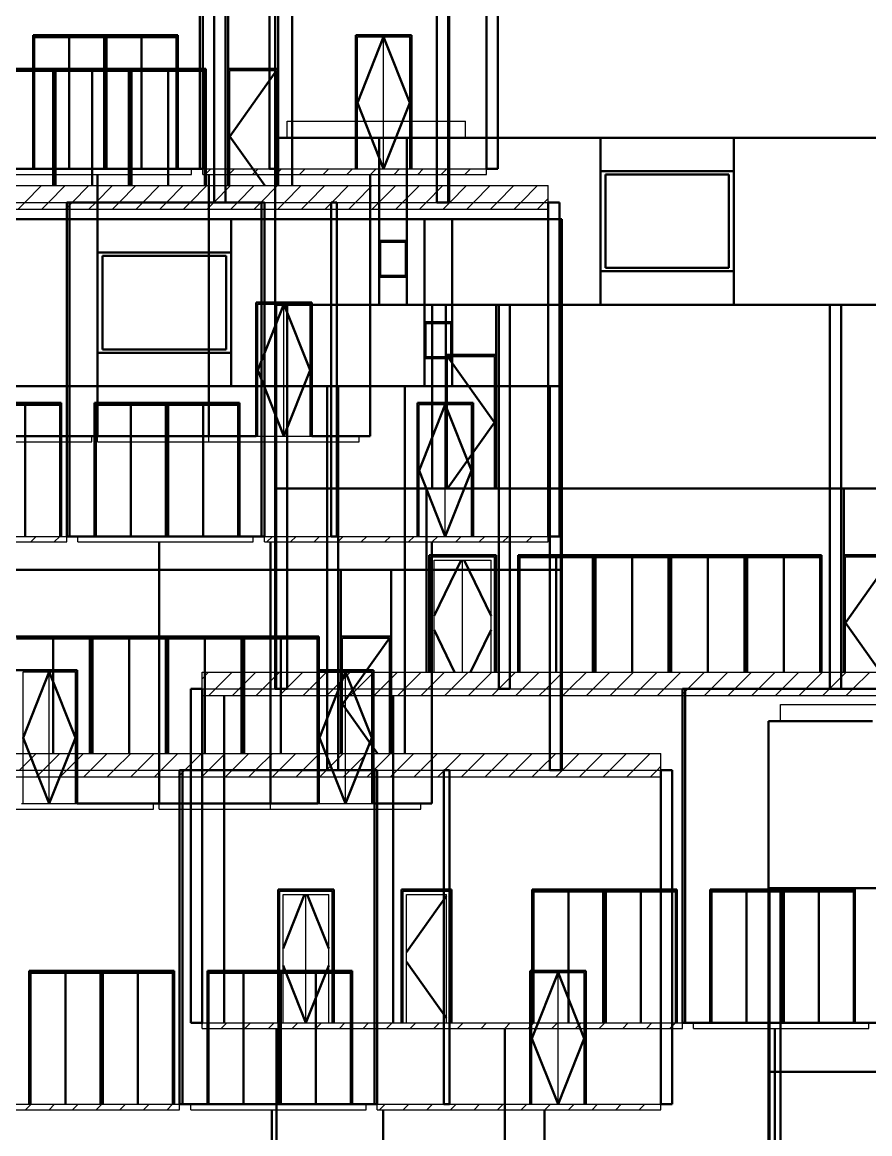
# Model space of a CAD drawing. Header units: millimetres. Extents: x 5622 to 129432, y -41588 to 30554.
# Drawn here: x 72773 to 88003, y -4486 to 15478 of the extents above; entities that cross this region are included whole.
import ezdxf

# ---------------------------------------------------------------- set-up
doc = ezdxf.new("R2010")
doc.units = ezdxf.units.MM
doc.header["$LTSCALE"] = 0.5
doc.layers.add('AE-Door', color=61, linetype='Continuous', lineweight=25)
for name, color, linetype in [('AE-ELEV-3', 154, 'Continuous'), ('AE-ELEV-4', 129, 'Continuous'), ('DOOR', 41, 'Continuous')]:
    doc.layers.add(name, color=color, linetype=linetype)

msp = doc.modelspace()

# ---------------------------------------------------------------- linework, layer by layer
at = {"layer": 'AE-Door', "color": 251, "linetype": 'Continuous', "lineweight": 25}
for p, q in [((78797, 12843), (78797, 15213)), ((78797, 15213), (79737, 15213)), ((79737, 12843), (79737, 15213)), ((76505, 12543), (76505, 14613)), ((76505, 14613), (77345, 14613)), ((77345, 12543), (77345, 14613)), ((77006, 8043), (77006, 10413)), ((77006, 10413), (77946, 10413)), ((77946, 8043), (77946, 10413)), ((80417, 7104), (80417, 9474)), ((80417, 9474), (81257, 9474)), ((81257, 7104), (81257, 9474)), ((79905, 6243), (79905, 8613)), ((79905, 8613), (80845, 8613)), ((80845, 6243), (80845, 8613)), ((76976, 8043), (77006, 8043)), ((77946, 8043), (77976, 8043)), ((87567, 3804), (87567, 5874)), ((87567, 5874), (88407, 5874)), ((78531, 2343), (78531, 4413)), ((78531, 4413), (79371, 4413)), ((79371, 2343), (79371, 4413)), ((72788, 1443), (72788, 3813)), ((72788, 3813), (73728, 3813)), ((73728, 1443), (73728, 3813)), ((78113, 1443), (78113, 3813)), ((78113, 3813), (79053, 3813)), ((79053, 1443), (79053, 3813)), ((72758, 1443), (72788, 1443)), ((73728, 1443), (73758, 1443)), ((78083, 1443), (78113, 1443)), ((79053, 1443), (79083, 1443)), ((81931, -3957), (81931, -1587)), ((81931, -1587), (82871, -1587)), ((82871, -3957), (82871, -1587))]:
    msp.add_line(p, q, dxfattribs=at)
at = {"layer": 'AE-Door', "color": 41, "linetype": 'Continuous', "lineweight": 25}
for p, q in [((78797, 12843), (78797, 15213)), ((78797, 15213), (79267, 15213)), ((79267, 12843), (79267, 15213)), ((79267, 12843), (79267, 15213)), ((79267, 15213), (79737, 15213)), ((79737, 12843), (79737, 15213)), ((76505, 12543), (76505, 14613)), ((76505, 14613), (77345, 14613)), ((77345, 12543), (77345, 14613)), ((77006, 8043), (77006, 10413)), ((77006, 10413), (77476, 10413)), ((77476, 8043), (77476, 10413)), ((77476, 8043), (77476, 10413)), ((77476, 10413), (77946, 10413)), ((77946, 8043), (77946, 10413)), ((80417, 7104), (80417, 9474)), ((80417, 9474), (81257, 9474)), ((81257, 7104), (81257, 9474)), ((79905, 6243), (79905, 8613)), ((79905, 8613), (80375, 8613)), ((80375, 6243), (80375, 8613)), ((80375, 6243), (80375, 8613)), ((80375, 8613), (80845, 8613)), ((80845, 6243), (80845, 8613)), ((77006, 8043), (77476, 8043)), ((77476, 8043), (77946, 8043)), ((80687, 3804), (80687, 5814)), ((80687, 3804), (80687, 5814)), ((87567, 3804), (87567, 5874)), ((87567, 5874), (88407, 5874)), ((78531, 2343), (78531, 4413)), ((78531, 4413), (79371, 4413)), ((79371, 2343), (79371, 4413)), ((72788, 1443), (72788, 3813)), ((72788, 3813), (73258, 3813)), ((73258, 1443), (73258, 3813)), ((73258, 1443), (73258, 3813)), ((73258, 3813), (73728, 3813)), ((73728, 1443), (73728, 3813)), ((78113, 1443), (78113, 3813)), ((78113, 3813), (78583, 3813)), ((78583, 1443), (78583, 3813)), ((78583, 1443), (78583, 3813)), ((78583, 3813), (79053, 3813)), ((79053, 1443), (79053, 3813)), ((72788, 1443), (73258, 1443)), ((73258, 1443), (73728, 1443)), ((78113, 1443), (78583, 1443)), ((78583, 1443), (79053, 1443)), ((77872, -2496), (77872, -186)), ((77872, -2496), (77872, -186)), ((81931, -3957), (81931, -1587)), ((81931, -1587), (82401, -1587)), ((82401, -3957), (82401, -1587)), ((82401, -3957), (82401, -1587)), ((82401, -1587), (82871, -1587)), ((82871, -3957), (82871, -1587))]:
    msp.add_line(p, q, dxfattribs=at)
at = {"layer": 'AE-Door', "color": 250, "linetype": 'Continuous', "lineweight": 25}
for p, q in [((77615, 12543), (77615, 14613)), ((77615, 14613), (77625, 14613)), ((80117, 3804), (80117, 5874)), ((80117, 5874), (81257, 5874)), ((80177, 3804), (80177, 5814)), ((80177, 5814), (81197, 5814)), ((81197, 3804), (81197, 5814)), ((81257, 3804), (81257, 5874)), ((79641, 2343), (79641, 4413)), ((79641, 4413), (79651, 4413)), ((77402, -2496), (77402, -126)), ((77402, -126), (78342, -126)), ((77462, -2496), (77462, -186)), ((77462, -186), (78282, -186)), ((78282, -2496), (78282, -186)), ((78342, -2496), (78342, -126)), ((79617, -2496), (79617, -126)), ((79617, -126), (80457, -126)), ((79677, -2496), (79677, -186)), ((79677, -186), (80397, -186)), ((80397, -2496), (80397, -186)), ((80457, -2496), (80457, -126))]:
    msp.add_line(p, q, dxfattribs=at)
at = {"layer": 'AE-ELEV-3', "color": 154, "linetype": 'Continuous', "lineweight": 50}
for p, q in [((75967, 12843), (75967, 18843)), ((76017, 12843), (76017, 18843)), ((77217, 12843), (77217, 18843)), ((77317, 12843), (77317, 18843)), ((81117, 12843), (81117, 18843)), ((81317, 12843), (81317, 18843)), ((76225, 12243), (76225, 15843)), ((76425, 12243), (76425, 15843)), ((76475, 12543), (76475, 15843)), ((77375, 12543), (77375, 15843)), ((77625, 12543), (77625, 15843)), ((80225, 12243), (80225, 15843)), ((80425, 12243), (80425, 15843)), ((80425, 12243), (80425, 15843)), ((80445, 12243), (80445, 15843)), ((72967, 12843), (72967, 15243)), ((72967, 15243), (75567, 15243)), ((75567, 12843), (75567, 15243)), ((78767, 12843), (78767, 15243)), ((78767, 15243), (79767, 15243)), ((79767, 12843), (79767, 15243)), ((70625, 14643), (76075, 14643)), ((76075, 12543), (76075, 14643)), ((76475, 14643), (77375, 14643)), ((77317, 10404), (77317, 13404)), ((77317, 13404), (79187, 13404)), ((79187, 10404), (79187, 13404)), ((79187, 13404), (79687, 13404)), ((79687, 10404), (79687, 13404)), ((79687, 13404), (83162, 13404)), ((83162, 10404), (83162, 13404)), ((83162, 13404), (85562, 13404)), ((85562, 10404), (85562, 13404)), ((85562, 13404), (89037, 13404)), ((72517, 12843), (72967, 12843)), ((75567, 12843), (75967, 12843)), ((75967, 12843), (76017, 12843)), ((77217, 12843), (77317, 12843)), ((81117, 12843), (81317, 12843)), ((83162, 12804), (85562, 12804)), ((74126, 8043), (74126, 12743)), ((74126, 8043), (74126, 12743)), ((76126, 8043), (76126, 12743)), ((79026, 8043), (79026, 12743)), ((73575, 6243), (73575, 12243)), ((73575, 12243), (73625, 12243)), ((73625, 6243), (73625, 12243)), ((73625, 12243), (77075, 12243)), ((76225, 12243), (76425, 12243)), ((77075, 6243), (77075, 12243)), ((77075, 12243), (77125, 12243)), ((77125, 6243), (77125, 12243)), ((78325, 6243), (78325, 12243)), ((78325, 12243), (78425, 12243)), ((78425, 6243), (78425, 12243)), ((80225, 12243), (80425, 12243)), ((80425, 12243), (80445, 12243)), ((82225, 6243), (82225, 12243)), ((82225, 12243), (82425, 12243)), ((82425, 6243), (82425, 12243)), ((70651, 11943), (74126, 11943)), ((74126, 8943), (74126, 11943)), ((74126, 11943), (76526, 11943)), ((76526, 8943), (76526, 11943)), ((76526, 11943), (80001, 11943)), ((80001, 8943), (80001, 11943)), ((80001, 11943), (80501, 11943)), ((80501, 8943), (80501, 11943)), ((80501, 11943), (82471, 11943)), ((82471, 8943), (82471, 11943)), ((79187, 11554), (79687, 11554)), ((74126, 11343), (76526, 11343)), ((83162, 11004), (85562, 11004)), ((79187, 10904), (79687, 10904)), ((76976, 8043), (76976, 10443)), ((76976, 10443), (77976, 10443)), ((77317, 7104), (77317, 10404)), ((77317, 10404), (77337, 10404)), ((77337, 7104), (77337, 10404)), ((77337, 7104), (77337, 10404)), ((77337, 10404), (77537, 10404)), ((77537, 7104), (77537, 10404)), ((77537, 10404), (80137, 10404)), ((77976, 8043), (77976, 10443)), ((80137, 7104), (80137, 10404)), ((80137, 10404), (81337, 10404)), ((80387, 7104), (80387, 10404)), ((81287, 7104), (81287, 10404)), ((81337, 7104), (81337, 10404)), ((81337, 10404), (81537, 10404)), ((81537, 7104), (81537, 10404)), ((81537, 10404), (83162, 10404)), ((83162, 10404), (85562, 10404)), ((83162, 10404), (85562, 10404)), ((85562, 10404), (87287, 10404)), ((87287, 7104), (87287, 10404)), ((87287, 10404), (87487, 10404)), ((87487, 7104), (87487, 10404)), ((87487, 10404), (88687, 10404)), ((80001, 10093), (80501, 10093)), ((74126, 9543), (76526, 9543)), ((80001, 9443), (80501, 9443)), ((80387, 9504), (81287, 9504)), ((72501, 8943), (74126, 8943)), ((74126, 8943), (76526, 8943)), ((74126, 8943), (76526, 8943)), ((76526, 8943), (78251, 8943)), ((78251, 5643), (78251, 8943)), ((78251, 8943), (78451, 8943)), ((78451, 5643), (78451, 8943)), ((78451, 8943), (79651, 8943)), ((79651, 5643), (79651, 8943)), ((79651, 8943), (82251, 8943)), ((82251, 5643), (82251, 8943)), ((82251, 8943), (82451, 8943)), ((82451, 5643), (82451, 8943)), ((82451, 5643), (82451, 8943)), ((82451, 8943), (82471, 8943)), ((82471, 5643), (82471, 8943)), ((70875, 8643), (73475, 8643)), ((73475, 6243), (73475, 8643)), ((74075, 6243), (74075, 8643)), ((74075, 8643), (76675, 8643)), ((76675, 6243), (76675, 8643)), ((79875, 6243), (79875, 8643)), ((79875, 8643), (80875, 8643)), ((80875, 6243), (80875, 8643)), ((72651, 8043), (74126, 8043)), ((74126, 8043), (76126, 8043)), ((76126, 8043), (76976, 8043)), ((77976, 8043), (79026, 8043)), ((77317, 3504), (77317, 7104)), ((77317, 7104), (77337, 7104)), ((77317, 7104), (77337, 7104)), ((77337, 3504), (77337, 7104)), ((77337, 3504), (77337, 7104)), ((77337, 7104), (77537, 7104)), ((77337, 7104), (77537, 7104)), ((77537, 3504), (77537, 7104)), ((77537, 7104), (80137, 7104)), ((80037, 3804), (80037, 7104)), ((80137, 7104), (81337, 7104)), ((81337, 3504), (81337, 7104)), ((81337, 7104), (81537, 7104)), ((81337, 7104), (81537, 7104)), ((81537, 3504), (81537, 7104)), ((81537, 7104), (87287, 7104)), ((87287, 3504), (87287, 7104)), ((87287, 7104), (87487, 7104)), ((87287, 7104), (87487, 7104)), ((87487, 3504), (87487, 7104)), ((87487, 7104), (87537, 7104)), ((87537, 3804), (87537, 7104)), ((87537, 7104), (88437, 7104)), ((73575, 6243), (73625, 6243)), ((73625, 6243), (74075, 6243)), ((76675, 6243), (77075, 6243)), ((77075, 6243), (77125, 6243)), ((78325, 6243), (78425, 6243)), ((82225, 6243), (82425, 6243)), ((75233, 1443), (75233, 6143)), ((75233, 1443), (75233, 6143)), ((77233, 1443), (77233, 6143)), ((80133, 1443), (80133, 6143)), ((80087, 3804), (80087, 5904)), ((80087, 5904), (81287, 5904)), ((81287, 3804), (81287, 5904)), ((81687, 3804), (81687, 5904)), ((81687, 5904), (87137, 5904)), ((87137, 3804), (87137, 5904)), ((87537, 5904), (88437, 5904)), ((72501, 5643), (78251, 5643)), ((78251, 2043), (78251, 5643)), ((78251, 5643), (78451, 5643)), ((78251, 5643), (78451, 5643)), ((78451, 2043), (78451, 5643)), ((78451, 5643), (78501, 5643)), ((78501, 2343), (78501, 5643)), ((78501, 5643), (79401, 5643)), ((79401, 2343), (79401, 5643)), ((79401, 5643), (79651, 5643)), ((79651, 2343), (79651, 5643)), ((79651, 5643), (82251, 5643)), ((82251, 2043), (82251, 5643)), ((82251, 5643), (82451, 5643)), ((82251, 5643), (82451, 5643)), ((82451, 2043), (82451, 5643)), ((82451, 2043), (82451, 5643)), ((82451, 5643), (82471, 5643)), ((82451, 5643), (82471, 5643)), ((82471, 2043), (82471, 5643)), ((72651, 4443), (78101, 4443)), ((78101, 2343), (78101, 4443)), ((78501, 4443), (79401, 4443)), ((71758, 3843), (73758, 3843)), ((73758, 1443), (73758, 3843)), ((78083, 1443), (78083, 3843)), ((78083, 3843), (79083, 3843)), ((79083, 1443), (79083, 3843)), ((75803, -2496), (75803, 3504)), ((75803, 3504), (76004, 3504)), ((76004, -2496), (76004, 3504)), ((77317, 3504), (77337, 3504)), ((77337, 3504), (77537, 3504)), ((81337, 3504), (81537, 3504)), ((84637, -2496), (84637, 3504)), ((84637, 3504), (84687, 3504)), ((84687, -2496), (84687, 3504)), ((84687, 3504), (88137, 3504)), ((87287, 3504), (87487, 3504)), ((76399, -2496), (76399, 3384)), ((79437, -2496), (79437, 3384)), ((79437, -2496), (79437, 3384)), ((86181, -75), (86181, 2925)), ((86181, 2925), (88051, 2925)), ((75601, -3957), (75601, 2043)), ((75601, 2043), (75651, 2043)), ((75651, -3957), (75651, 2043)), ((75651, 2043), (79101, 2043)), ((78251, 2043), (78451, 2043)), ((79101, -3957), (79101, 2043)), ((79101, 2043), (79151, 2043)), ((79151, -3957), (79151, 2043)), ((80351, -3957), (80351, 2043)), ((80351, 2043), (80451, 2043)), ((80451, -3957), (80451, 2043)), ((82251, 2043), (82451, 2043)), ((82451, 2043), (82471, 2043)), ((84251, -3957), (84251, 2043)), ((84251, 2043), (84451, 2043)), ((84451, -3957), (84451, 2043)), ((73758, 1443), (75233, 1443)), ((75233, 1443), (77233, 1443)), ((77233, 1443), (78083, 1443)), ((79083, 1443), (80133, 1443)), ((77372, -2496), (77372, -96)), ((77372, -96), (78372, -96)), ((78372, -2496), (78372, -96)), ((79587, -2496), (79587, -96)), ((79587, -96), (80487, -96)), ((80487, -2496), (80487, -96)), ((81937, -2496), (81937, -96)), ((81937, -96), (84537, -96)), ((84537, -2496), (84537, -96)), ((85137, -2496), (85137, -96)), ((85137, -96), (87737, -96)), ((86181, -3375), (86181, -75)), ((86181, -75), (86201, -75)), ((86201, -3375), (86201, -75)), ((86201, -3375), (86201, -75)), ((86201, -75), (86401, -75)), ((86401, -3375), (86401, -75)), ((86401, -75), (89001, -75)), ((87737, -2496), (87737, -96)), ((72901, -3957), (72901, -1557)), ((72901, -1557), (75501, -1557)), ((75501, -3957), (75501, -1557)), ((76101, -3957), (76101, -1557)), ((76101, -1557), (78701, -1557)), ((78701, -3957), (78701, -1557)), ((81901, -3957), (81901, -1557)), ((81901, -1557), (82901, -1557)), ((82901, -3957), (82901, -1557)), ((75803, -2496), (76004, -2496)), ((76004, -2496), (76004, -2496)), ((84637, -2496), (84687, -2496)), ((84687, -2496), (85137, -2496)), ((87737, -2496), (88137, -2496)), ((77345, -7296), (77345, -2596)), ((81445, -7296), (81445, -2596)), ((81445, -7296), (81445, -2596)), ((86295, -7296), (86295, -2596)), ((86295, -7296), (86295, -2596)), ((86181, -6975), (86181, -3375)), ((86181, -3375), (86201, -3375)), ((86181, -3375), (86201, -3375)), ((86201, -6975), (86201, -3375)), ((86201, -6975), (86201, -3375)), ((86201, -3375), (86401, -3375)), ((86201, -3375), (86401, -3375)), ((86401, -6975), (86401, -3375)), ((86401, -3375), (89001, -3375)), ((75601, -3957), (75651, -3957)), ((75651, -3957), (76101, -3957)), ((78701, -3957), (79101, -3957)), ((79101, -3957), (79151, -3957)), ((80351, -3957), (80451, -3957)), ((84251, -3957), (84451, -3957)), ((77259, -8757), (77259, -4057)), ((77259, -8757), (77259, -4057)), ((79259, -8757), (79259, -4057)), ((82159, -8757), (82159, -4057))]:
    msp.add_line(p, q, dxfattribs=at)
at = {"layer": 'AE-ELEV-4', "color": 129, "linetype": 'Continuous', "lineweight": 50}
for p, q in [((72989, 12843), (72989, 15207)), ((72989, 15207), (75546, 15207)), ((73617, 12843), (73617, 15207)), ((74246, 12843), (74246, 15207)), ((74267, 12843), (74267, 15207)), ((74289, 12843), (74289, 15207)), ((74917, 12843), (74917, 15207)), ((75546, 12843), (75546, 15207)), ((78797, 14028), (79267, 15213)), ((79737, 14028), (79267, 15213)), ((70648, 14607), (73327, 14607)), ((73327, 12543), (73327, 14607)), ((73350, 12543), (73350, 14643)), ((73350, 12543), (73350, 14643)), ((73350, 12543), (73350, 14643)), ((73350, 12543), (73350, 14643)), ((73373, 12543), (73373, 14607)), ((73373, 14607), (76052, 14607)), ((74031, 12543), (74031, 14607)), ((74690, 12543), (74690, 14607)), ((74712, 12543), (74712, 14607)), ((74735, 12543), (74735, 14607)), ((75394, 12543), (75394, 14607)), ((76052, 12543), (76052, 14607)), ((76505, 13428), (77345, 14613)), ((79267, 12843), (78797, 14028)), ((79267, 12843), (79737, 14028)), ((77132, 12543), (76505, 13428)), ((72967, 12843), (75567, 12843)), ((83252, 11064), (83252, 12744)), ((83252, 12744), (85472, 12744)), ((85472, 11064), (85472, 12744)), ((79206, 10926), (79206, 11532)), ((79206, 11532), (79668, 11532)), ((79668, 10926), (79668, 11532)), ((74216, 9603), (74216, 11283)), ((74216, 11283), (76436, 11283)), ((76436, 9603), (76436, 11283)), ((83252, 11064), (85472, 11064)), ((79206, 10926), (79668, 10926)), ((77006, 9228), (77476, 10413)), ((77946, 9228), (77476, 10413)), ((80019, 9465), (80019, 10071)), ((80019, 10071), (80482, 10071)), ((80482, 9465), (80482, 10071)), ((74216, 9603), (76436, 9603)), ((80019, 9465), (80482, 9465)), ((81257, 8289), (80417, 9474)), ((77476, 8043), (77006, 9228)), ((77476, 8043), (77946, 9228)), ((70897, 8607), (73453, 8607)), ((72825, 6243), (72825, 8607)), ((73453, 6243), (73453, 8607)), ((74097, 6243), (74097, 8607)), ((74097, 8607), (76653, 8607)), ((74725, 6243), (74725, 8607)), ((75353, 6243), (75353, 8607)), ((75375, 6243), (75375, 8607)), ((75397, 6243), (75397, 8607)), ((76025, 6243), (76025, 8607)), ((76653, 6243), (76653, 8607)), ((79905, 7428), (80375, 8613)), ((80845, 7428), (80375, 8613)), ((80417, 7104), (81257, 8289)), ((80375, 6243), (79905, 7428)), ((80375, 6243), (80845, 7428)), ((74075, 6243), (76675, 6243)), ((80177, 4814), (80658, 5814)), ((81197, 4814), (80716, 5814)), ((81710, 3804), (81710, 5868)), ((81710, 5868), (84389, 5868)), ((82368, 3804), (82368, 5868)), ((83027, 3804), (83027, 5868)), ((83049, 3804), (83049, 5868)), ((83072, 3804), (83072, 5868)), ((83731, 3804), (83731, 5868)), ((84389, 3804), (84389, 5868)), ((84412, 3804), (84412, 5904)), ((84412, 3804), (84412, 5904)), ((84412, 3804), (84412, 5904)), ((84412, 3804), (84412, 5904)), ((84435, 3804), (84435, 5868)), ((84435, 5868), (87114, 5868)), ((85093, 3804), (85093, 5868)), ((85752, 3804), (85752, 5868)), ((85774, 3804), (85774, 5868)), ((85797, 3804), (85797, 5868)), ((86456, 3804), (86456, 5868)), ((87114, 3804), (87114, 5868)), ((87567, 4689), (88407, 5874)), ((88194, 3804), (87567, 4689)), ((72673, 4407), (75353, 4407)), ((73332, 2343), (73332, 4407)), ((73991, 2343), (73991, 4407)), ((74013, 2343), (74013, 4407)), ((74036, 2343), (74036, 4407)), ((74694, 2343), (74694, 4407)), ((75353, 2343), (75353, 4407)), ((75376, 2343), (75376, 4443)), ((75376, 2343), (75376, 4443)), ((75376, 2343), (75376, 4443)), ((75376, 2343), (75376, 4443)), ((75398, 2343), (75398, 4407)), ((75398, 4407), (78078, 4407)), ((76057, 2343), (76057, 4407)), ((76716, 2343), (76716, 4407)), ((76738, 2343), (76738, 4407)), ((76761, 2343), (76761, 4407)), ((77419, 2343), (77419, 4407)), ((78078, 2343), (78078, 4407)), ((78531, 3228), (79371, 4413)), ((80543, 3804), (80177, 4564)), ((80831, 3804), (81197, 4564)), ((72788, 2628), (73258, 3813)), ((73728, 2628), (73258, 3813)), ((78113, 2628), (78583, 3813)), ((79053, 2628), (78583, 3813)), ((79158, 2343), (78531, 3228)), ((73258, 1443), (72788, 2628)), ((73258, 1443), (73728, 2628)), ((78583, 1443), (78113, 2628)), ((78583, 1443), (79053, 2628)), ((77462, -1160), (77848, -186)), ((78282, -1160), (77896, -186)), ((81959, -2496), (81959, -132)), ((81959, -132), (84515, -132)), ((82587, -2496), (82587, -132)), ((83215, -2496), (83215, -132)), ((83237, -2496), (83237, -132)), ((83259, -2496), (83259, -132)), ((83887, -2496), (83887, -132)), ((84515, -2496), (84515, -132)), ((85159, -2496), (85159, -132)), ((85159, -132), (87715, -132)), ((85787, -2496), (85787, -132)), ((86415, -2496), (86415, -132)), ((86437, -2496), (86437, -132)), ((86459, -2496), (86459, -132)), ((87087, -2496), (87087, -132)), ((87715, -2496), (87715, -132)), ((79677, -1226), (80397, -211)), ((80397, -2411), (79677, -1396)), ((72922, -3957), (72922, -1593)), ((72922, -1593), (75479, -1593)), ((73551, -3957), (73551, -1593)), ((74179, -3957), (74179, -1593)), ((74201, -3957), (74201, -1593)), ((74222, -3957), (74222, -1593)), ((74851, -3957), (74851, -1593)), ((75479, -3957), (75479, -1593)), ((76122, -3957), (76122, -1593)), ((76122, -1593), (78679, -1593)), ((76751, -3957), (76751, -1593)), ((77379, -3957), (77379, -1593)), ((77401, -3957), (77401, -1593)), ((77422, -3957), (77422, -1593)), ((77872, -2496), (77462, -1462)), ((77872, -2496), (78282, -1462)), ((78051, -3957), (78051, -1593)), ((78679, -3957), (78679, -1593)), ((81931, -2772), (82401, -1587)), ((82871, -2772), (82401, -1587)), ((85137, -2496), (87737, -2496)), ((82401, -3957), (81931, -2772)), ((82401, -3957), (82871, -2772)), ((76101, -3957), (78701, -3957))]:
    msp.add_line(p, q, dxfattribs=at)
at = {"layer": 'DOOR', "color": 41, "linetype": 'Continuous', "lineweight": -3}
for p, q in [((77537, 13404), (77537, 13704)), ((77537, 13704), (80737, 13704)), ((80737, 13404), (80737, 13704)), ((75817, 12743), (75817, 12843)), ((75817, 12743), (75817, 12843)), ((76017, 12743), (76017, 12843)), ((76017, 12843), (81117, 12843)), ((76061, 12743), (76161, 12843)), ((76486, 12743), (76586, 12843)), ((76910, 12743), (77010, 12843)), ((77334, 12743), (77434, 12843)), ((77758, 12743), (77858, 12843)), ((78183, 12743), (78283, 12843)), ((78607, 12743), (78707, 12843)), ((79031, 12743), (79131, 12843)), ((79455, 12743), (79555, 12843)), ((79880, 12743), (79980, 12843)), ((80304, 12743), (80404, 12843)), ((80728, 12743), (80828, 12843)), ((81117, 12743), (81117, 12843)), ((72667, 12743), (75817, 12743)), ((72667, 12743), (75817, 12743)), ((76017, 12743), (81117, 12743)), ((64942, 12543), (82225, 12543)), ((72820, 12243), (73120, 12543)), ((73245, 12243), (73545, 12543)), ((73669, 12243), (73969, 12543)), ((74093, 12243), (74393, 12543)), ((74517, 12243), (74817, 12543)), ((74942, 12243), (75242, 12543)), ((75366, 12243), (75666, 12543)), ((75790, 12243), (76090, 12543)), ((76215, 12243), (76515, 12543)), ((76639, 12243), (76939, 12543)), ((77063, 12243), (77363, 12543)), ((77487, 12243), (77787, 12543)), ((77912, 12243), (78212, 12543)), ((78336, 12243), (78636, 12543)), ((78760, 12243), (79060, 12543)), ((79184, 12243), (79484, 12543)), ((79609, 12243), (79909, 12543)), ((80033, 12243), (80333, 12543)), ((80457, 12243), (80757, 12543)), ((80881, 12243), (81181, 12543)), ((81306, 12243), (81606, 12543)), ((81730, 12243), (82030, 12543)), ((82225, 12243), (82225, 12543)), ((64942, 12243), (82225, 12243)), ((64942, 12243), (82225, 12243)), ((72700, 12123), (72820, 12243)), ((73125, 12123), (73245, 12243)), ((73549, 12123), (73669, 12243)), ((73973, 12123), (74093, 12243)), ((74397, 12123), (74517, 12243)), ((74822, 12123), (74942, 12243)), ((75246, 12123), (75366, 12243)), ((75670, 12123), (75790, 12243)), ((76095, 12123), (76215, 12243)), ((76519, 12123), (76639, 12243)), ((76943, 12123), (77063, 12243)), ((77367, 12123), (77487, 12243)), ((77792, 12123), (77912, 12243)), ((78216, 12123), (78336, 12243)), ((78640, 12123), (78760, 12243)), ((79064, 12123), (79184, 12243)), ((79489, 12123), (79609, 12243)), ((79913, 12123), (80033, 12243)), ((80337, 12123), (80457, 12243)), ((80761, 12123), (80881, 12243)), ((81186, 12123), (81306, 12243)), ((81610, 12123), (81730, 12243)), ((82034, 12123), (82154, 12243)), ((82154, 12243), (82225, 12314)), ((82225, 12123), (82225, 12243)), ((64942, 12123), (82225, 12123)), ((74026, 7943), (74026, 8043)), ((74126, 7943), (74126, 8043)), ((76126, 7943), (76126, 8043)), ((78826, 7943), (78826, 8043)), ((69176, 7943), (74026, 7943)), ((74126, 7943), (76126, 7943)), ((76126, 7943), (78826, 7943)), ((64942, 6243), (73575, 6243)), ((72926, 6143), (73026, 6243)), ((73350, 6143), (73450, 6243)), ((73575, 6143), (73575, 6243)), ((73775, 6143), (73775, 6243)), ((73775, 6143), (73775, 6243)), ((76925, 6143), (76925, 6243)), ((76925, 6143), (76925, 6243)), ((77125, 6143), (77125, 6243)), ((77125, 6243), (82225, 6243)), ((77169, 6143), (77269, 6243)), ((77593, 6143), (77693, 6243)), ((78017, 6143), (78117, 6243)), ((78442, 6143), (78542, 6243)), ((78866, 6143), (78966, 6243)), ((79290, 6143), (79390, 6243)), ((79714, 6143), (79814, 6243)), ((80139, 6143), (80239, 6243)), ((80563, 6143), (80663, 6243)), ((80987, 6143), (81087, 6243)), ((81412, 6143), (81512, 6243)), ((81836, 6143), (81936, 6243)), ((82225, 6143), (82225, 6243)), ((64942, 6143), (73575, 6143)), ((73775, 6143), (76925, 6143)), ((73775, 6143), (76925, 6143)), ((77125, 6143), (82225, 6143)), ((76004, 3686), (76121, 3804)), ((76004, 3504), (76004, 3804)), ((76004, 3804), (93287, 3804)), ((76246, 3504), (76546, 3804)), ((76670, 3504), (76970, 3804)), ((77094, 3504), (77394, 3804)), ((77518, 3504), (77818, 3804)), ((77943, 3504), (78243, 3804)), ((78367, 3504), (78667, 3804)), ((78791, 3504), (79091, 3804)), ((79216, 3504), (79516, 3804)), ((79640, 3504), (79940, 3804)), ((80064, 3504), (80364, 3804)), ((80488, 3504), (80788, 3804)), ((80913, 3504), (81213, 3804)), ((81337, 3504), (81637, 3804)), ((81761, 3504), (82061, 3804)), ((82185, 3504), (82485, 3804)), ((82610, 3504), (82910, 3804)), ((83034, 3504), (83334, 3804)), ((83458, 3504), (83758, 3804)), ((83882, 3504), (84182, 3804)), ((84307, 3504), (84607, 3804)), ((84731, 3504), (85031, 3804)), ((85155, 3504), (85455, 3804)), ((85579, 3504), (85879, 3804)), ((86004, 3504), (86304, 3804)), ((86428, 3504), (86728, 3804)), ((86852, 3504), (87152, 3804)), ((87277, 3504), (87577, 3804)), ((87701, 3504), (88001, 3804)), ((76004, 3384), (76004, 3504)), ((76004, 3504), (93287, 3504)), ((76004, 3504), (93287, 3504)), ((76126, 3384), (76246, 3504)), ((76550, 3384), (76670, 3504)), ((76974, 3384), (77094, 3504)), ((77398, 3384), (77518, 3504)), ((77823, 3384), (77943, 3504)), ((78247, 3384), (78367, 3504)), ((78671, 3384), (78791, 3504)), ((79096, 3384), (79216, 3504)), ((79520, 3384), (79640, 3504)), ((79944, 3384), (80064, 3504)), ((80368, 3384), (80488, 3504)), ((80793, 3384), (80913, 3504)), ((81217, 3384), (81337, 3504)), ((81641, 3384), (81761, 3504)), ((82065, 3384), (82185, 3504)), ((82490, 3384), (82610, 3504)), ((82914, 3384), (83034, 3504)), ((83338, 3384), (83458, 3504)), ((83762, 3384), (83882, 3504)), ((84187, 3384), (84307, 3504)), ((84611, 3384), (84731, 3504)), ((85035, 3384), (85155, 3504)), ((85459, 3384), (85579, 3504)), ((85884, 3384), (86004, 3504)), ((86308, 3384), (86428, 3504)), ((86732, 3384), (86852, 3504)), ((87157, 3384), (87277, 3504)), ((87581, 3384), (87701, 3504)), ((76004, 3384), (93287, 3384)), ((86401, 2925), (86401, 3225)), ((86401, 3225), (89601, 3225)), ((66968, 2343), (84251, 2343)), ((72725, 2043), (73025, 2343)), ((73149, 2043), (73449, 2343)), ((73574, 2043), (73874, 2343)), ((73998, 2043), (74298, 2343)), ((74422, 2043), (74722, 2343)), ((74846, 2043), (75146, 2343)), ((75271, 2043), (75571, 2343)), ((75695, 2043), (75995, 2343)), ((76119, 2043), (76419, 2343)), ((76543, 2043), (76843, 2343)), ((76968, 2043), (77268, 2343)), ((77392, 2043), (77692, 2343)), ((77816, 2043), (78116, 2343)), ((78240, 2043), (78540, 2343)), ((78665, 2043), (78965, 2343)), ((79089, 2043), (79389, 2343)), ((79513, 2043), (79813, 2343)), ((79937, 2043), (80237, 2343)), ((80362, 2043), (80662, 2343)), ((80786, 2043), (81086, 2343)), ((81210, 2043), (81510, 2343)), ((81635, 2043), (81935, 2343)), ((82059, 2043), (82359, 2343)), ((82483, 2043), (82783, 2343)), ((82907, 2043), (83207, 2343)), ((83332, 2043), (83632, 2343)), ((83756, 2043), (84056, 2343)), ((84251, 2043), (84251, 2343)), ((66968, 2043), (84251, 2043)), ((66968, 2043), (84251, 2043)), ((73029, 1923), (73149, 2043)), ((73454, 1923), (73574, 2043)), ((73878, 1923), (73998, 2043)), ((74302, 1923), (74422, 2043)), ((74726, 1923), (74846, 2043)), ((75151, 1923), (75271, 2043)), ((75575, 1923), (75695, 2043)), ((75999, 1923), (76119, 2043)), ((76423, 1923), (76543, 2043)), ((76848, 1923), (76968, 2043)), ((77272, 1923), (77392, 2043)), ((77696, 1923), (77816, 2043)), ((78120, 1923), (78240, 2043)), ((78545, 1923), (78665, 2043)), ((78969, 1923), (79089, 2043)), ((79393, 1923), (79513, 2043)), ((79817, 1923), (79937, 2043)), ((80242, 1923), (80362, 2043)), ((80666, 1923), (80786, 2043)), ((81090, 1923), (81210, 2043)), ((81515, 1923), (81635, 2043)), ((81939, 1923), (82059, 2043)), ((82363, 1923), (82483, 2043)), ((82787, 1923), (82907, 2043)), ((83212, 1923), (83332, 2043)), ((83636, 1923), (83756, 2043)), ((84060, 1923), (84180, 2043)), ((84180, 2043), (84251, 2114)), ((84251, 1923), (84251, 2043)), ((66968, 1923), (84251, 1923)), ((75133, 1343), (75133, 1443)), ((75233, 1343), (75233, 1443)), ((77233, 1343), (77233, 1443)), ((79933, 1343), (79933, 1443)), ((70283, 1343), (75133, 1343)), ((75233, 1343), (77233, 1343)), ((77233, 1343), (79933, 1343)), ((76004, -2520), (76027, -2496)), ((76004, -2596), (76004, -2496)), ((76004, -2496), (84637, -2496)), ((76351, -2596), (76451, -2496)), ((76776, -2596), (76876, -2496)), ((77200, -2596), (77300, -2496)), ((77624, -2596), (77724, -2496)), ((78049, -2596), (78149, -2496)), ((78473, -2596), (78573, -2496)), ((78897, -2596), (78997, -2496)), ((79321, -2596), (79421, -2496)), ((79746, -2596), (79846, -2496)), ((80170, -2596), (80270, -2496)), ((80594, -2596), (80694, -2496)), ((81018, -2596), (81118, -2496)), ((81443, -2596), (81543, -2496)), ((81867, -2596), (81967, -2496)), ((82291, -2596), (82391, -2496)), ((82715, -2596), (82815, -2496)), ((83140, -2596), (83240, -2496)), ((83564, -2596), (83664, -2496)), ((83988, -2596), (84088, -2496)), ((84412, -2596), (84512, -2496)), ((84637, -2596), (84637, -2496)), ((84837, -2596), (84837, -2496)), ((84837, -2596), (84837, -2496)), ((87987, -2596), (87987, -2496)), ((87987, -2596), (87987, -2496)), ((76004, -2596), (84637, -2596)), ((84837, -2596), (87987, -2596)), ((84837, -2596), (87987, -2596)), ((66968, -3957), (75601, -3957)), ((72831, -4057), (72931, -3957)), ((73255, -4057), (73355, -3957)), ((73679, -4057), (73779, -3957)), ((74104, -4057), (74204, -3957)), ((74528, -4057), (74628, -3957)), ((74952, -4057), (75052, -3957)), ((75376, -4057), (75476, -3957)), ((75601, -4057), (75601, -3957)), ((75801, -4057), (75801, -3957)), ((75801, -4057), (75801, -3957)), ((78951, -4057), (78951, -3957)), ((78951, -4057), (78951, -3957)), ((79151, -4057), (79151, -3957)), ((79151, -3957), (84251, -3957)), ((79195, -4057), (79295, -3957)), ((79619, -4057), (79719, -3957)), ((80043, -4057), (80143, -3957)), ((80468, -4057), (80568, -3957)), ((80892, -4057), (80992, -3957)), ((81316, -4057), (81416, -3957)), ((81740, -4057), (81840, -3957)), ((82165, -4057), (82265, -3957)), ((82589, -4057), (82689, -3957)), ((83013, -4057), (83113, -3957)), ((83437, -4057), (83537, -3957)), ((83862, -4057), (83962, -3957)), ((84251, -4057), (84251, -3957)), ((66968, -4057), (75601, -4057)), ((75801, -4057), (78951, -4057)), ((75801, -4057), (78951, -4057)), ((79151, -4057), (84251, -4057))]:
    msp.add_line(p, q, dxfattribs=at)

doc.saveas('drawing.dxf')
